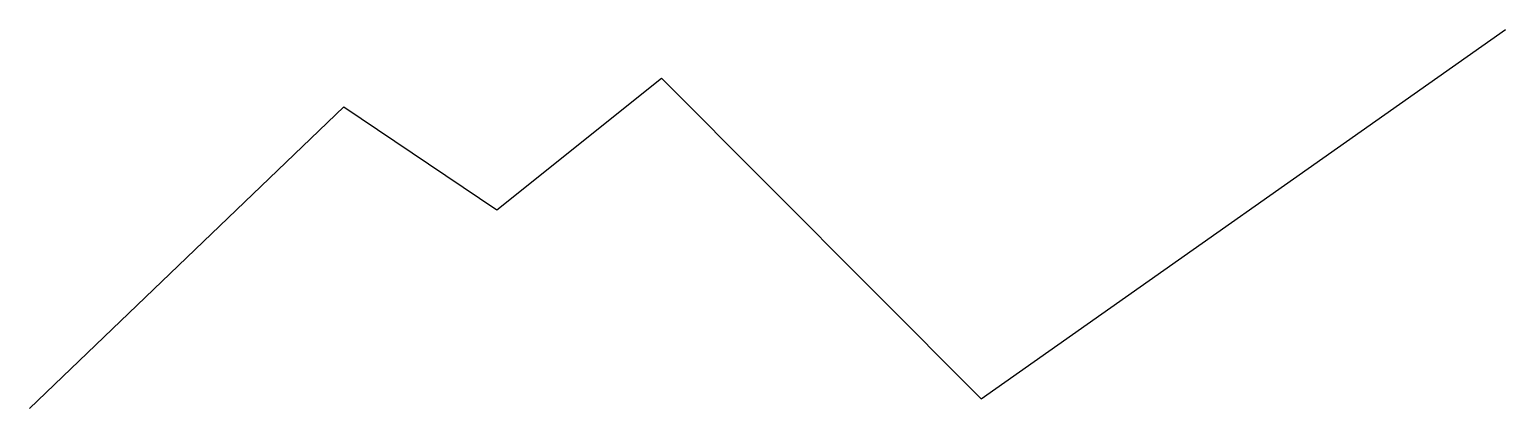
# Model space of a CAD drawing. Header units: millimetres. Extents: x 949 to 4961, y 421 to 1452.
import ezdxf

# ---------------------------------------------------------------- set-up
doc = ezdxf.new("R2010")
doc.units = ezdxf.units.MM

msp = doc.modelspace()

# ---------------------------------------------------------------- linework, layer by layer
for p, q in [((3535.7, 446.9), (4961.4, 1451.5)), ((2219.2, 961), (2666.7, 1318.9)), ((2666.7, 1318.9), (3535.7, 446.9)), ((1803.2, 1241), (948.5, 420.8)), ((1803.2, 1241), (2219.2, 961))]:
    msp.add_line(p, q)

doc.saveas('drawing.dxf')
